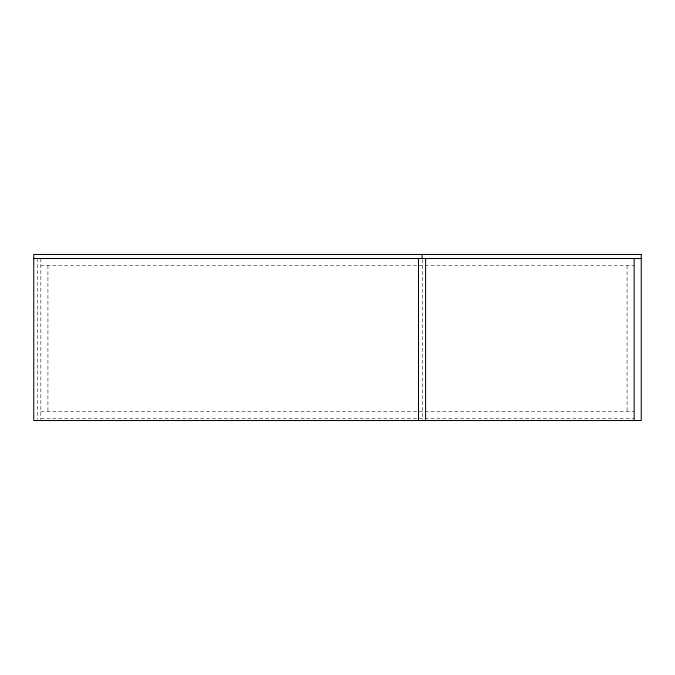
<?xml version="1.0" encoding="UTF-8"?>
<svg xmlns="http://www.w3.org/2000/svg" width="675" height="675" viewBox="0 0 675 675"><rect width="100%" height="100%" fill="white"/><g stroke="black" fill="none" stroke-linecap="round" stroke-linejoin="round"><path stroke-width="0.51" stroke-dasharray="3.38 2.53" d="M40.837 265.613L634.163 265.613M40.837 411.413L634.163 411.413M40.837 418.5L634.163 418.5M627.075 265.613L627.075 411.413M422.499 259.58L422.499 419.47M47.925 265.613L47.925 411.413M40.837 258.525L40.837 419.47M37.749 258.525L37.749 419.47"/><path stroke-width="1.01" d="M33.75 258.525L641.25 258.525M634.163 258.525L634.163 420.525M425.587 258.525L425.587 420.525M422.044 254.475L422.044 258.525M418.5 258.525L418.5 420.525M641.25 254.475L33.75 254.475L33.75 420.525L641.25 420.525L641.25 254.475"/></g></svg>
